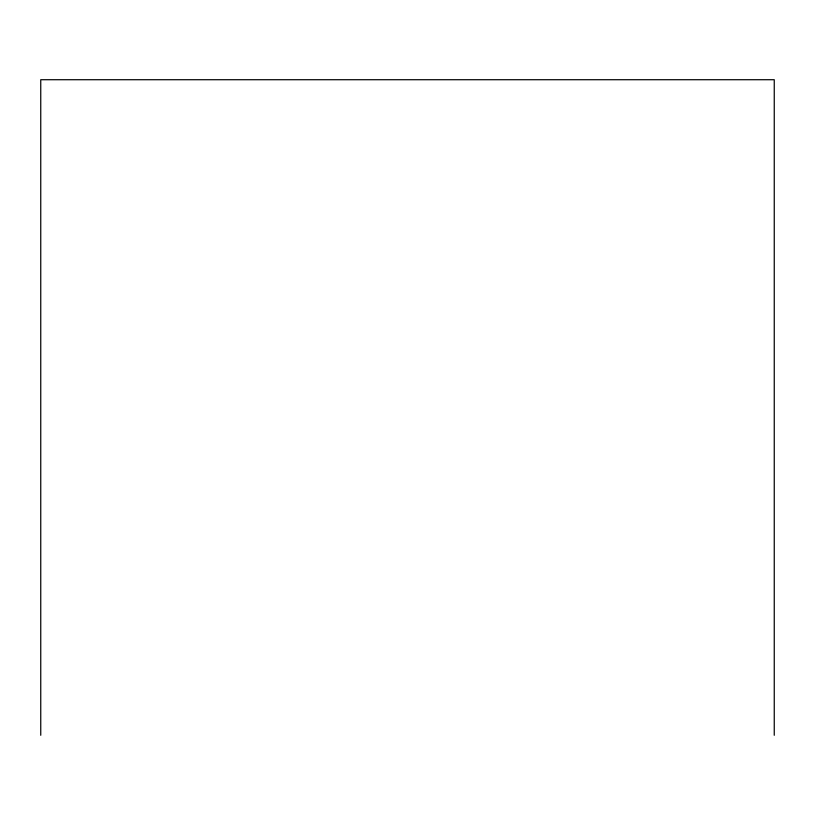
<?xml version="1.0" encoding="UTF-8"?>
<svg xmlns="http://www.w3.org/2000/svg" width="815" height="815" viewBox="0 0 815 815"><rect width="100%" height="100%" fill="white"/><g stroke="black" fill="none" stroke-linecap="round" stroke-linejoin="round"><path stroke-width="1.22" d="M774.25 735.283L774.25 79.717L40.75 79.717L40.75 735.283"/></g></svg>
